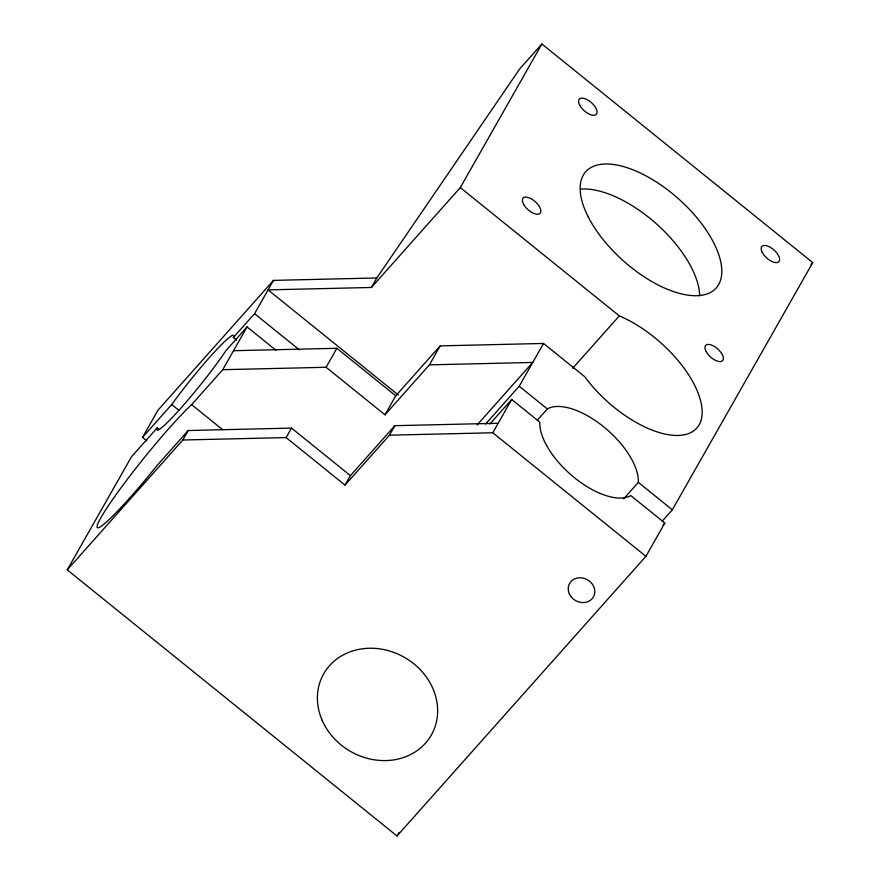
<?xml version="1.0" encoding="UTF-8"?>
<svg xmlns="http://www.w3.org/2000/svg" width="880" height="880" viewBox="0 0 880 880"><rect width="100%" height="100%" fill="white"/><g stroke="black" fill="none" stroke-linecap="round" stroke-linejoin="round"><path stroke-width="1.32" d="M489.874 423.995L511.709 399.465L539.814 422.147A60.775 28.875 41.7 0 0 574.563 477.796A60.775 28.875 41.7 0 0 630.828 495.594L664.818 523.028L645.909 556.325L397.023 836L67.243 569.866L131.494 456.753L157.157 427.922A60.775 5.401 -51.1 0 0 180.741 408.265A60.775 5.401 -51.1 0 0 225.841 350.735L247.049 326.909L275.891 350.174M146.784 440.825L142.505 437.371L157.927 410.234L273.482 280.39L376.816 277.97L519.651 68.97L541.871 44L812.757 262.614L672.331 509.806L662.31 521.07M182.798 440.011L188.188 430.518L291.522 428.098L350.416 475.629L345.015 485.122L286.132 437.591L182.798 440.011L67.243 569.866M188.188 430.518L157.08 465.476A83.567 7.425 -51.1 0 1 101.024 517.473A83.567 7.425 -51.1 0 1 191.631 404.657L222.75 369.699L247.049 326.909M142.505 437.371L171.721 404.547A60.775 5.401 -51.1 0 1 214.28 352.187A60.775 5.401 -51.1 0 1 233.354 337.513L254.562 313.687L273.482 280.39M286.132 437.591L291.522 428.098M326.073 367.279L336.864 348.293L395.747 395.813L384.967 414.799L326.073 367.279L222.75 369.699M398.387 395.043L268.081 289.883L371.415 287.463L376.816 277.97M371.415 287.463L460.306 187.583L541.871 44M345.015 485.122L389.466 435.182L394.856 425.689L498.19 423.269M384.967 414.799L429.407 364.859L440.198 345.873L543.532 343.453L584.749 376.717A83.567 39.699 41.7 0 0 699.193 424.721A83.567 39.699 41.7 0 0 619.3 315.898L460.306 187.583M389.466 435.182L492.8 432.762L511.709 399.465M485.562 424.061L519.222 386.243L543.532 343.453M397.023 836L399.047 832.425M395.747 395.813L440.198 345.873M350.416 475.629L394.856 425.689M477.015 425.062L532.741 362.439L429.407 364.859M572.726 368.236L619.3 315.898M537.284 420.211L547.327 408.925A60.775 28.875 41.7 0 1 603.581 426.723A60.775 28.875 41.7 0 1 638.341 482.372L672.331 509.806M810.975 264.616L812.757 262.614M623.722 498.795L638.341 482.372M663.003 525.074L664.818 523.028M233.53 350.702L336.864 348.293M519.222 386.243L547.327 408.925M492.8 432.762L645.909 556.325M254.562 313.687L299.42 349.877M233.354 337.513L236.544 340.098M191.631 404.657L222.497 429.561M171.721 404.547L179.168 410.564M157.157 427.922L159.28 429.638M580.558 189.134A87.373 41.503 41.7 0 1 656.766 224.169A87.373 41.503 41.7 0 1 699.644 295.724M569.294 593.681A13.673 11.968 29.6 0 0 592.119 598.73A13.673 11.968 29.6 0 0 583.154 578.105A13.673 11.968 29.6 0 0 569.294 593.681M322.157 720.302A61.919 54.208 29.6 0 0 425.513 743.149A61.919 54.208 29.6 0 0 384.89 649.803A61.919 54.208 29.6 0 0 322.157 720.302M579.667 105.05A11.396 5.412 41.7 0 0 595.672 114.829A11.396 5.412 41.7 0 0 588.181 100.232A11.396 5.412 41.7 0 0 579.667 105.05M762.223 252.384A11.396 5.412 41.7 0 0 778.217 262.163A11.396 5.412 41.7 0 0 770.737 247.566A11.396 5.412 41.7 0 0 762.223 252.384M706.002 351.351A11.396 5.412 41.7 0 0 721.996 361.13A11.396 5.412 41.7 0 0 714.516 346.533A11.396 5.412 41.7 0 0 706.002 351.351M524.106 205.172A11.396 5.412 41.7 0 0 540.034 213.356A11.396 5.412 41.7 0 0 530.717 198.506A11.396 5.412 41.7 0 0 524.106 205.172M588.368 217.173A87.373 41.503 41.7 0 0 711.018 292.149A87.373 41.503 41.7 0 0 653.62 180.246A87.373 41.503 41.7 0 0 588.368 217.173"/></g></svg>
